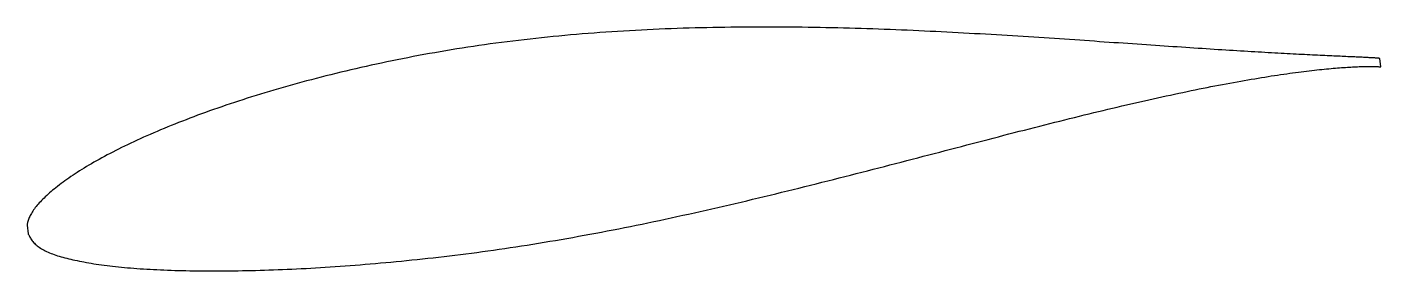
# Model space of a CAD drawing. Header units: metres. Extents: x -30.4 to 61.6, y -6.5 to 10.1.
import ezdxf

# ---------------------------------------------------------------- set-up
doc = ezdxf.new("R2010")
doc.units = ezdxf.units.M

msp = doc.modelspace()

# ---------------------------------------------------------------- linework, layer by layer
msp.add_lwpolyline([(61.571, 7.994), (61.569, 7.994), (61.564, 7.995), (61.554, 7.996), (61.542, 7.998), (61.526, 8), (61.506, 8.002), (61.482, 8.004), (61.455, 8.007), (61.425, 8.01), (61.391, 8.012), (61.353, 8.015), (61.312, 8.018), (61.267, 8.021), (61.219, 8.025), (61.167, 8.028), (61.112, 8.031), (61.053, 8.035), (60.99, 8.038), (60.924, 8.042), (60.855, 8.046), (60.782, 8.05), (60.705, 8.054), (60.625, 8.058), (60.542, 8.062), (60.455, 8.066), (60.364, 8.07), (60.27, 8.075), (60.173, 8.079), (60.072, 8.084), (59.967, 8.089), (59.859, 8.094), (59.748, 8.099), (59.634, 8.104), (59.515, 8.109), (59.394, 8.115), (59.269, 8.12), (59.141, 8.126), (59.009, 8.132), (58.874, 8.138), (58.735, 8.144), (58.593, 8.151), (58.448, 8.157), (58.299, 8.164), (58.148, 8.171), (57.992, 8.178), (57.834, 8.186), (57.672, 8.193), (57.507, 8.201), (57.338, 8.209), (57.167, 8.217), (56.992, 8.226), (56.814, 8.234), (56.632, 8.244), (56.448, 8.253), (56.26, 8.262), (56.069, 8.272), (55.875, 8.282), (55.677, 8.292), (55.477, 8.303), (55.273, 8.313), (55.066, 8.324), (54.857, 8.336), (54.644, 8.347), (54.428, 8.359), (54.209, 8.371), (53.987, 8.384), (53.762, 8.397), (53.533, 8.41), (53.302, 8.424), (53.068, 8.438), (52.831, 8.452), (52.591, 8.466), (52.348, 8.481), (52.103, 8.496), (51.854, 8.511), (51.603, 8.526), (51.348, 8.542), (51.091, 8.558), (50.831, 8.575), (50.568, 8.591), (50.303, 8.608), (50.035, 8.625), (49.764, 8.643), (49.49, 8.661), (49.214, 8.679), (48.935, 8.697), (48.653, 8.716), (48.369, 8.735), (48.082, 8.753), (47.793, 8.773), (47.501, 8.793), (47.206, 8.812), (46.909, 8.832), (46.61, 8.853), (46.308, 8.873), (46.004, 8.894), (45.697, 8.915), (45.388, 8.936), (45.077, 8.958), (44.763, 8.979), (44.447, 9.001), (44.128, 9.023), (43.808, 9.045), (43.485, 9.067), (43.16, 9.089), (42.832, 9.112), (42.503, 9.135), (42.171, 9.158), (41.838, 9.181), (41.502, 9.204), (41.164, 9.226), (40.824, 9.25), (40.482, 9.273), (40.139, 9.296), (39.793, 9.319), (39.445, 9.342), (39.096, 9.365), (38.745, 9.388), (38.391, 9.411), (38.036, 9.434), (37.68, 9.457), (37.321, 9.48), (36.961, 9.502), (36.599, 9.525), (36.236, 9.547), (35.87, 9.57), (35.504, 9.592), (35.135, 9.614), (34.766, 9.635), (34.394, 9.657), (34.021, 9.678), (33.647, 9.699), (33.272, 9.719), (32.894, 9.74), (32.516, 9.76), (32.136, 9.779), (31.755, 9.799), (31.373, 9.817), (30.99, 9.836), (30.605, 9.854), (30.219, 9.872), (29.832, 9.889), (29.444, 9.906), (29.055, 9.923), (28.665, 9.938), (28.274, 9.954), (27.881, 9.969), (27.488, 9.983), (27.094, 9.997), (26.699, 10.01), (26.304, 10.023), (25.907, 10.035), (25.51, 10.046), (25.112, 10.056), (24.713, 10.066), (24.314, 10.075), (23.913, 10.084), (23.513, 10.092), (23.111, 10.099), (22.71, 10.105), (22.307, 10.111), (21.904, 10.116), (21.501, 10.12), (21.097, 10.123), (20.693, 10.125), (20.289, 10.127), (19.884, 10.127), (19.479, 10.127), (19.073, 10.126), (18.668, 10.125), (18.262, 10.122), (17.856, 10.118), (17.45, 10.114), (17.043, 10.108), (16.637, 10.102), (16.231, 10.094), (15.825, 10.086), (15.418, 10.077), (15.012, 10.066), (14.606, 10.055), (14.2, 10.042), (13.794, 10.029), (13.388, 10.014), (12.983, 9.999), (12.578, 9.982), (12.173, 9.964), (11.769, 9.945), (11.364, 9.925), (10.961, 9.904), (10.557, 9.882), (10.154, 9.858), (9.752, 9.833), (9.35, 9.807), (8.949, 9.78), (8.548, 9.752), (8.148, 9.723), (7.749, 9.692), (7.35, 9.66), (6.952, 9.627), (6.554, 9.592), (6.158, 9.557), (5.762, 9.52), (5.367, 9.481), (4.973, 9.442), (4.58, 9.401), (4.188, 9.359), (3.797, 9.316), (3.406, 9.271), (3.017, 9.225), (2.629, 9.178), (2.242, 9.129), (1.856, 9.08), (1.471, 9.029), (1.087, 8.977), (0.705, 8.923), (0.324, 8.868), (-0.056, 8.812), (-0.435, 8.755), (-0.812, 8.697), (-1.188, 8.637), (-1.563, 8.576), (-1.936, 8.514), (-2.308, 8.451), (-2.678, 8.386), (-3.047, 8.321), (-3.415, 8.254), (-3.781, 8.186), (-4.145, 8.117), (-4.508, 8.047), (-4.869, 7.976), (-5.228, 7.905), (-5.586, 7.832), (-5.942, 7.758), (-6.297, 7.683), (-6.65, 7.607), (-7.001, 7.531), (-7.35, 7.453), (-7.697, 7.375), (-8.043, 7.296), (-8.387, 7.216), (-8.728, 7.135), (-9.068, 7.054), (-9.406, 6.971), (-9.742, 6.889), (-10.077, 6.805), (-10.409, 6.721), (-10.739, 6.636), (-11.067, 6.55), (-11.393, 6.463), (-11.717, 6.377), (-12.038, 6.289), (-12.358, 6.201), (-12.675, 6.112), (-12.99, 6.022), (-13.303, 5.932), (-13.614, 5.841), (-13.923, 5.75), (-14.229, 5.658), (-14.533, 5.565), (-14.835, 5.473), (-15.134, 5.379), (-15.431, 5.286), (-15.725, 5.191), (-16.017, 5.096), (-16.307, 5.001), (-16.594, 4.905), (-16.879, 4.809), (-17.161, 4.713), (-17.441, 4.616), (-17.718, 4.519), (-17.992, 4.422), (-18.264, 4.324), (-18.534, 4.226), (-18.801, 4.128), (-19.065, 4.029), (-19.326, 3.93), (-19.585, 3.831), (-19.841, 3.732), (-20.095, 3.633), (-20.345, 3.533), (-20.593, 3.434), (-20.839, 3.334), (-21.081, 3.234), (-21.321, 3.134), (-21.558, 3.034), (-21.792, 2.934), (-22.023, 2.834), (-22.251, 2.733), (-22.477, 2.633), (-22.699, 2.532), (-22.919, 2.432), (-23.135, 2.332), (-23.349, 2.231), (-23.56, 2.131), (-23.768, 2.031), (-23.972, 1.931), (-24.174, 1.831), (-24.373, 1.731), (-24.569, 1.631), (-24.761, 1.531), (-24.951, 1.431), (-25.137, 1.331), (-25.321, 1.232), (-25.501, 1.132), (-25.678, 1.033), (-25.852, 0.934), (-26.023, 0.835), (-26.191, 0.737), (-26.356, 0.638), (-26.517, 0.54), (-26.675, 0.441), (-26.83, 0.344), (-26.982, 0.246), (-27.131, 0.149), (-27.276, 0.052), (-27.418, -0.044), (-27.557, -0.14), (-27.693, -0.235), (-27.825, -0.329), (-27.954, -0.423), (-28.08, -0.517), (-28.203, -0.61), (-28.322, -0.702), (-28.438, -0.793), (-28.551, -0.883), (-28.661, -0.973), (-28.767, -1.062), (-28.87, -1.15), (-28.969, -1.237), (-29.066, -1.324), (-29.158, -1.41), (-29.248, -1.495), (-29.334, -1.579), (-29.417, -1.663), (-29.496, -1.746), (-29.572, -1.828), (-29.645, -1.91), (-29.714, -1.991), (-29.78, -2.072), (-29.843, -2.151), (-29.902, -2.231), (-29.957, -2.309), (-30.009, -2.386), (-30.058, -2.463), (-30.103, -2.538), (-30.145, -2.613), (-30.184, -2.687), (-30.219, -2.759), (-30.251, -2.83), (-30.28, -2.899), (-30.305, -2.966), (-30.327, -3.031), (-30.346, -3.093), (-30.361, -3.152), (-30.374, -3.206), (-30.384, -3.255), (-30.391, -3.296), (-30.396, -3.329), (-30.399, -3.349), (-30.326, -3.937), (-30.324, -3.942), (-30.317, -3.955), (-30.305, -3.977), (-30.288, -4.009), (-30.267, -4.052), (-30.241, -4.103), (-30.211, -4.159), (-30.177, -4.217), (-30.139, -4.277), (-30.098, -4.337), (-30.053, -4.397), (-30.004, -4.456), (-29.953, -4.515), (-29.897, -4.573), (-29.839, -4.63), (-29.777, -4.685), (-29.711, -4.74), (-29.643, -4.793), (-29.57, -4.845), (-29.495, -4.896), (-29.416, -4.945), (-29.334, -4.994), (-29.248, -5.041), (-29.16, -5.087), (-29.068, -5.132), (-28.972, -5.176), (-28.873, -5.219), (-28.771, -5.26), (-28.666, -5.301), (-28.557, -5.34), (-28.445, -5.379), (-28.329, -5.417), (-28.211, -5.453), (-28.089, -5.489), (-27.963, -5.525), (-27.835, -5.559), (-27.703, -5.593), (-27.567, -5.627), (-27.429, -5.66), (-27.287, -5.692), (-27.142, -5.724), (-26.994, -5.755), (-26.842, -5.786), (-26.687, -5.817), (-26.529, -5.846), (-26.368, -5.876), (-26.203, -5.904), (-26.035, -5.932), (-25.865, -5.96), (-25.691, -5.987), (-25.513, -6.013), (-25.333, -6.039), (-25.15, -6.063), (-24.963, -6.088), (-24.774, -6.111), (-24.581, -6.133), (-24.385, -6.155), (-24.187, -6.176), (-23.985, -6.196), (-23.78, -6.215), (-23.573, -6.234), (-23.362, -6.252), (-23.148, -6.269), (-22.932, -6.285), (-22.712, -6.3), (-22.49, -6.315), (-22.265, -6.329), (-22.037, -6.342), (-21.806, -6.355), (-21.572, -6.366), (-21.335, -6.377), (-21.096, -6.387), (-20.854, -6.397), (-20.609, -6.406), (-20.361, -6.414), (-20.111, -6.421), (-19.857, -6.428), (-19.602, -6.434), (-19.343, -6.439), (-19.082, -6.443), (-18.818, -6.447), (-18.552, -6.449), (-18.283, -6.451), (-18.011, -6.453), (-17.737, -6.453), (-17.46, -6.453), (-17.181, -6.452), (-16.9, -6.45), (-16.616, -6.447), (-16.329, -6.444), (-16.04, -6.44), (-15.749, -6.435), (-15.455, -6.429), (-15.159, -6.422), (-14.861, -6.415), (-14.56, -6.407), (-14.257, -6.398), (-13.952, -6.388), (-13.645, -6.377), (-13.335, -6.366), (-13.023, -6.353), (-12.709, -6.339), (-12.393, -6.325), (-12.075, -6.31), (-11.755, -6.294), (-11.433, -6.277), (-11.108, -6.259), (-10.782, -6.24), (-10.454, -6.221), (-10.124, -6.2), (-9.791, -6.179), (-9.457, -6.156), (-9.122, -6.133), (-8.784, -6.109), (-8.444, -6.084), (-8.103, -6.058), (-7.76, -6.031), (-7.415, -6.002), (-7.068, -5.974), (-6.72, -5.944), (-6.37, -5.913), (-6.018, -5.882), (-5.665, -5.849), (-5.31, -5.816), (-4.954, -5.781), (-4.596, -5.746), (-4.237, -5.71), (-3.876, -5.672), (-3.514, -5.634), (-3.15, -5.594), (-2.785, -5.553), (-2.419, -5.512), (-2.051, -5.469), (-1.682, -5.425), (-1.312, -5.38), (-0.941, -5.334), (-0.568, -5.287), (-0.194, -5.239), (0.18, -5.189), (0.557, -5.139), (0.934, -5.087), (1.312, -5.034), (1.691, -4.98), (2.071, -4.925), (2.452, -4.868), (2.834, -4.811), (3.217, -4.752), (3.6, -4.692), (3.985, -4.631), (4.37, -4.568), (4.756, -4.505), (5.143, -4.44), (5.531, -4.375), (5.919, -4.308), (6.308, -4.24), (6.697, -4.171), (7.087, -4.101), (7.478, -4.03), (7.869, -3.958), (8.261, -3.885), (8.654, -3.81), (9.046, -3.735), (9.439, -3.659), (9.833, -3.581), (10.227, -3.503), (10.621, -3.424), (11.016, -3.344), (11.411, -3.263), (11.806, -3.181), (12.201, -3.098), (12.597, -3.015), (12.993, -2.93), (13.389, -2.845), (13.785, -2.759), (14.181, -2.673), (14.577, -2.585), (14.973, -2.497), (15.369, -2.408), (15.765, -2.319), (16.162, -2.229), (16.558, -2.138), (16.954, -2.047), (17.35, -1.955), (17.745, -1.863), (18.141, -1.77), (18.536, -1.677), (18.931, -1.583), (19.326, -1.488), (19.72, -1.394), (20.114, -1.299), (20.508, -1.203), (20.901, -1.107), (21.294, -1.011), (21.687, -0.915), (22.079, -0.818), (22.471, -0.721), (22.862, -0.624), (23.252, -0.526), (23.642, -0.428), (24.031, -0.331), (24.42, -0.233), (24.808, -0.134), (25.195, -0.036), (25.582, 0.063), (25.967, 0.161), (26.353, 0.26), (26.737, 0.358), (27.12, 0.457), (27.503, 0.556), (27.884, 0.654), (28.265, 0.753), (28.645, 0.851), (29.024, 0.95), (29.401, 1.048), (29.778, 1.146), (30.154, 1.244), (30.529, 1.342), (30.902, 1.439), (31.275, 1.536), (31.646, 1.633), (32.016, 1.73), (32.385, 1.826), (32.753, 1.922), (33.119, 2.018), (33.485, 2.113), (33.848, 2.208), (34.211, 2.302), (34.572, 2.396), (34.932, 2.489), (35.29, 2.583), (35.647, 2.675), (36.003, 2.767), (36.357, 2.858), (36.709, 2.949), (37.06, 3.039), (37.409, 3.129), (37.757, 3.218), (38.103, 3.306), (38.448, 3.394), (38.79, 3.481), (39.132, 3.567), (39.471, 3.652), (39.809, 3.737), (40.145, 3.821), (40.479, 3.904), (40.811, 3.986), (41.142, 4.068), (41.47, 4.149), (41.797, 4.229), (42.122, 4.308), (42.445, 4.386), (42.766, 4.463), (43.085, 4.54), (43.402, 4.615), (43.717, 4.69), (44.03, 4.763), (44.341, 4.836), (44.649, 4.908), (44.956, 4.978), (45.261, 5.048), (45.563, 5.117), (45.863, 5.184), (46.161, 5.251), (46.457, 5.317), (46.75, 5.382), (47.042, 5.445), (47.331, 5.508), (47.617, 5.569), (47.901, 5.63), (48.183, 5.689), (48.463, 5.748), (48.74, 5.805), (49.015, 5.861), (49.287, 5.917), (49.557, 5.971), (49.824, 6.024), (50.089, 6.077), (50.351, 6.128), (50.611, 6.178), (50.868, 6.226), (51.122, 6.274), (51.374, 6.321), (51.624, 6.367), (51.87, 6.412), (52.114, 6.455), (52.356, 6.498), (52.594, 6.539), (52.83, 6.58), (53.063, 6.619), (53.294, 6.658), (53.521, 6.695), (53.746, 6.732), (53.968, 6.767), (54.187, 6.801), (54.403, 6.835), (54.617, 6.867), (54.827, 6.898), (55.035, 6.928), (55.24, 6.957), (55.441, 6.985), (55.64, 7.013), (55.836, 7.039), (56.029, 7.064), (56.219, 7.089), (56.405, 7.112), (56.589, 7.134), (56.77, 7.156), (56.948, 7.177), (57.122, 7.197), (57.294, 7.216), (57.462, 7.234), (57.627, 7.251), (57.789, 7.267), (57.948, 7.283), (58.104, 7.298), (58.256, 7.311), (58.406, 7.325), (58.552, 7.337), (58.695, 7.349), (58.834, 7.36), (58.971, 7.37), (59.104, 7.379), (59.234, 7.388), (59.361, 7.397), (59.484, 7.404), (59.604, 7.411), (59.721, 7.417), (59.834, 7.423), (59.944, 7.428), (60.05, 7.433), (60.154, 7.437), (60.254, 7.44), (60.35, 7.443), (60.443, 7.446), (60.533, 7.448), (60.619, 7.449), (60.702, 7.45), (60.781, 7.451), (60.857, 7.451), (60.93, 7.451), (60.999, 7.451), (61.065, 7.45), (61.127, 7.449), (61.185, 7.448), (61.24, 7.447), (61.292, 7.445), (61.34, 7.443), (61.385, 7.441), (61.426, 7.439), (61.464, 7.437), (61.498, 7.435), (61.528, 7.432), (61.555, 7.43), (61.578, 7.428), (61.598, 7.426), (61.614, 7.424), (61.627, 7.422), (61.636, 7.421), (61.642, 7.419), (61.644, 7.419)], close=True)

doc.saveas('drawing.dxf')
